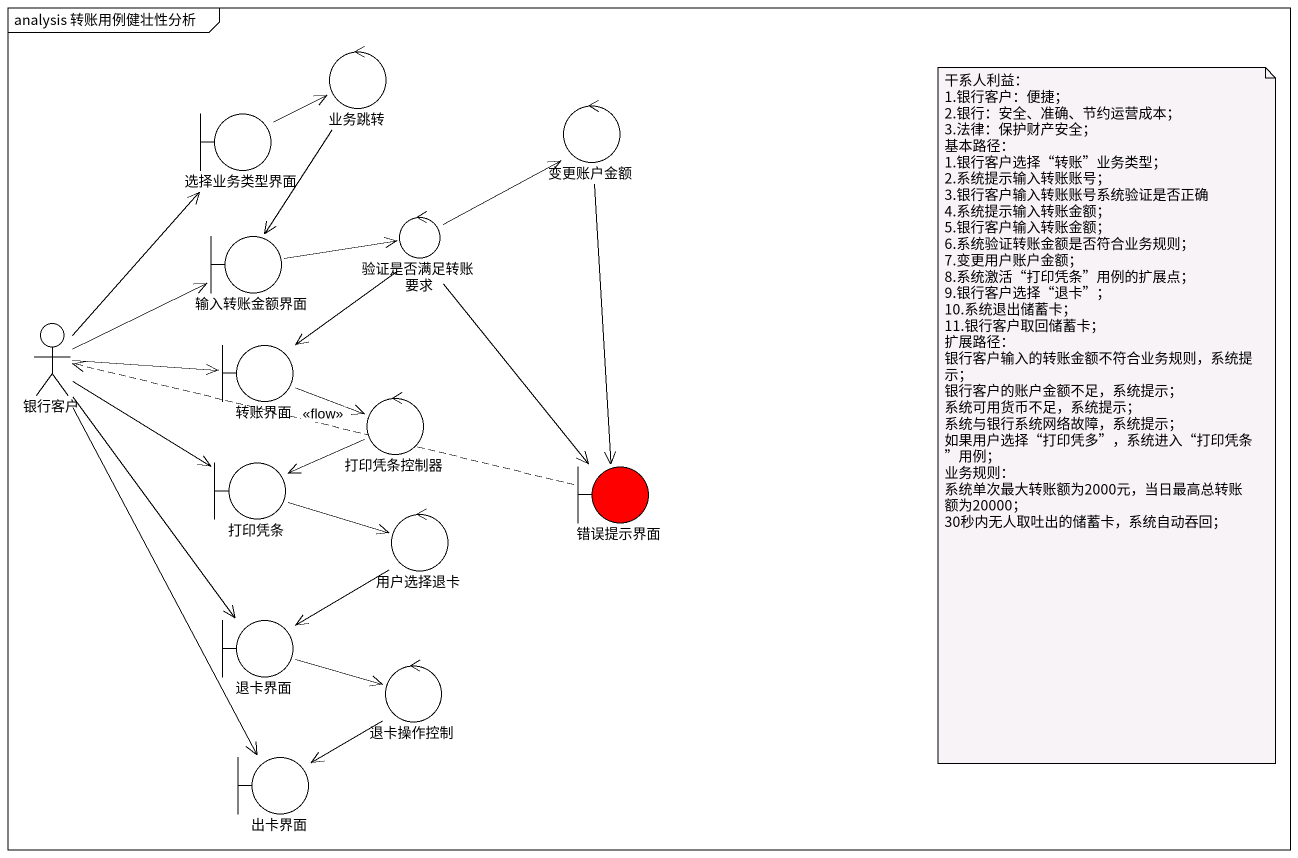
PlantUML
@startuml
mainframe analysis 转账用例健壮性分析
control 业务跳转
boundary 选择业务类型界面
control 变更账户金额
boundary 输入转账金额界面
control 验证是否满足转账要求
actor 银行客户
boundary 转账界面
control 打印凭条控制器
boundary 打印凭条
boundary 错误提示界面 #FF0000
control 用户选择退卡
boundary 退卡界面
control 退卡操作控制
boundary 出卡界面
业务跳转 --> 输入转账金额界面
选择业务类型界面 -right-> 业务跳转
变更账户金额 --> 错误提示界面
输入转账金额界面 -right-> 验证是否满足转账要求
验证是否满足转账要求 -up-> 变更账户金额
验证是否满足转账要求 --> 转账界面
验证是否满足转账要求 --> 错误提示界面
银行客户 -up-> 选择业务类型界面
银行客户 -right-> 输入转账金额界面
银行客户 -right-> 转账界面
银行客户 -right-> 打印凭条
银行客户 --> 退卡界面
银行客户 --> 出卡界面
转账界面 -right-> 打印凭条控制器
打印凭条控制器 -left-> 打印凭条
打印凭条 -right-> 用户选择退卡
错误提示界面 .left.> 银行客户 : <<flow>>
用户选择退卡 --> 退卡界面
退卡界面 -right-> 退卡操作控制
退卡操作控制 --> 出卡界面
note as N1
  干系人利益：
  1.银行客户：便捷；
  2.银行：安全、准确、节约运营成本；
  3.法律：保护财产安全；
  基本路径：
  1.银行客户选择“转账”业务类型；
  2.系统提示输入转账账号；
  3.银行客户输入转账账号系统验证是否正确
  4.系统提示输入转账金额；
  5.银行客户输入转账金额；
  6.系统验证转账金额是否符合业务规则；
  7.变更用户账户金额；
  8.系统激活“打印凭条”用例的扩展点；
  9.银行客户选择“退卡”；
  10.系统退出储蓄卡；
  11.银行客户取回储蓄卡；
  扩展路径：
  银行客户输入的转账金额不符合业务规则，系统提示；
  银行客户的账户金额不足，系统提示；
  系统可用货币不足，系统提示；
  系统与银行系统网络故障，系统提示；
  如果用户选择“打印凭多”，系统进入“打印凭条”用例；
  业务规则：
  系统单次最大转账额为2000元，当日最高总转账额为20000；
  30秒内无人取吐出的储蓄卡，系统自动吞回；
end note
@enduml
